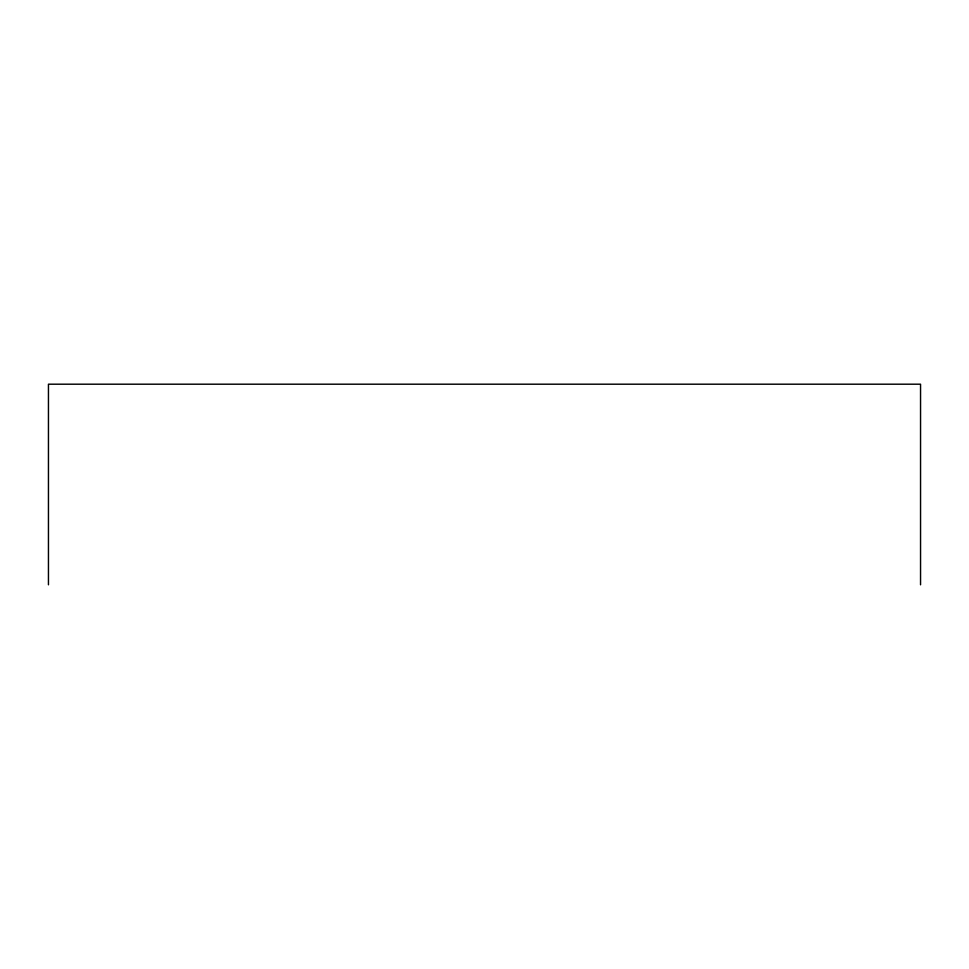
<?xml version="1.0" encoding="UTF-8"?>
<svg xmlns="http://www.w3.org/2000/svg" width="969" height="969" viewBox="0 0 969 969"><rect width="100%" height="100%" fill="white"/><g stroke="black" fill="none" stroke-linecap="round" stroke-linejoin="round"><path stroke-width="1.45" d="M920.55 584.804L920.55 384.196L48.45 384.196L48.45 584.804"/></g></svg>
